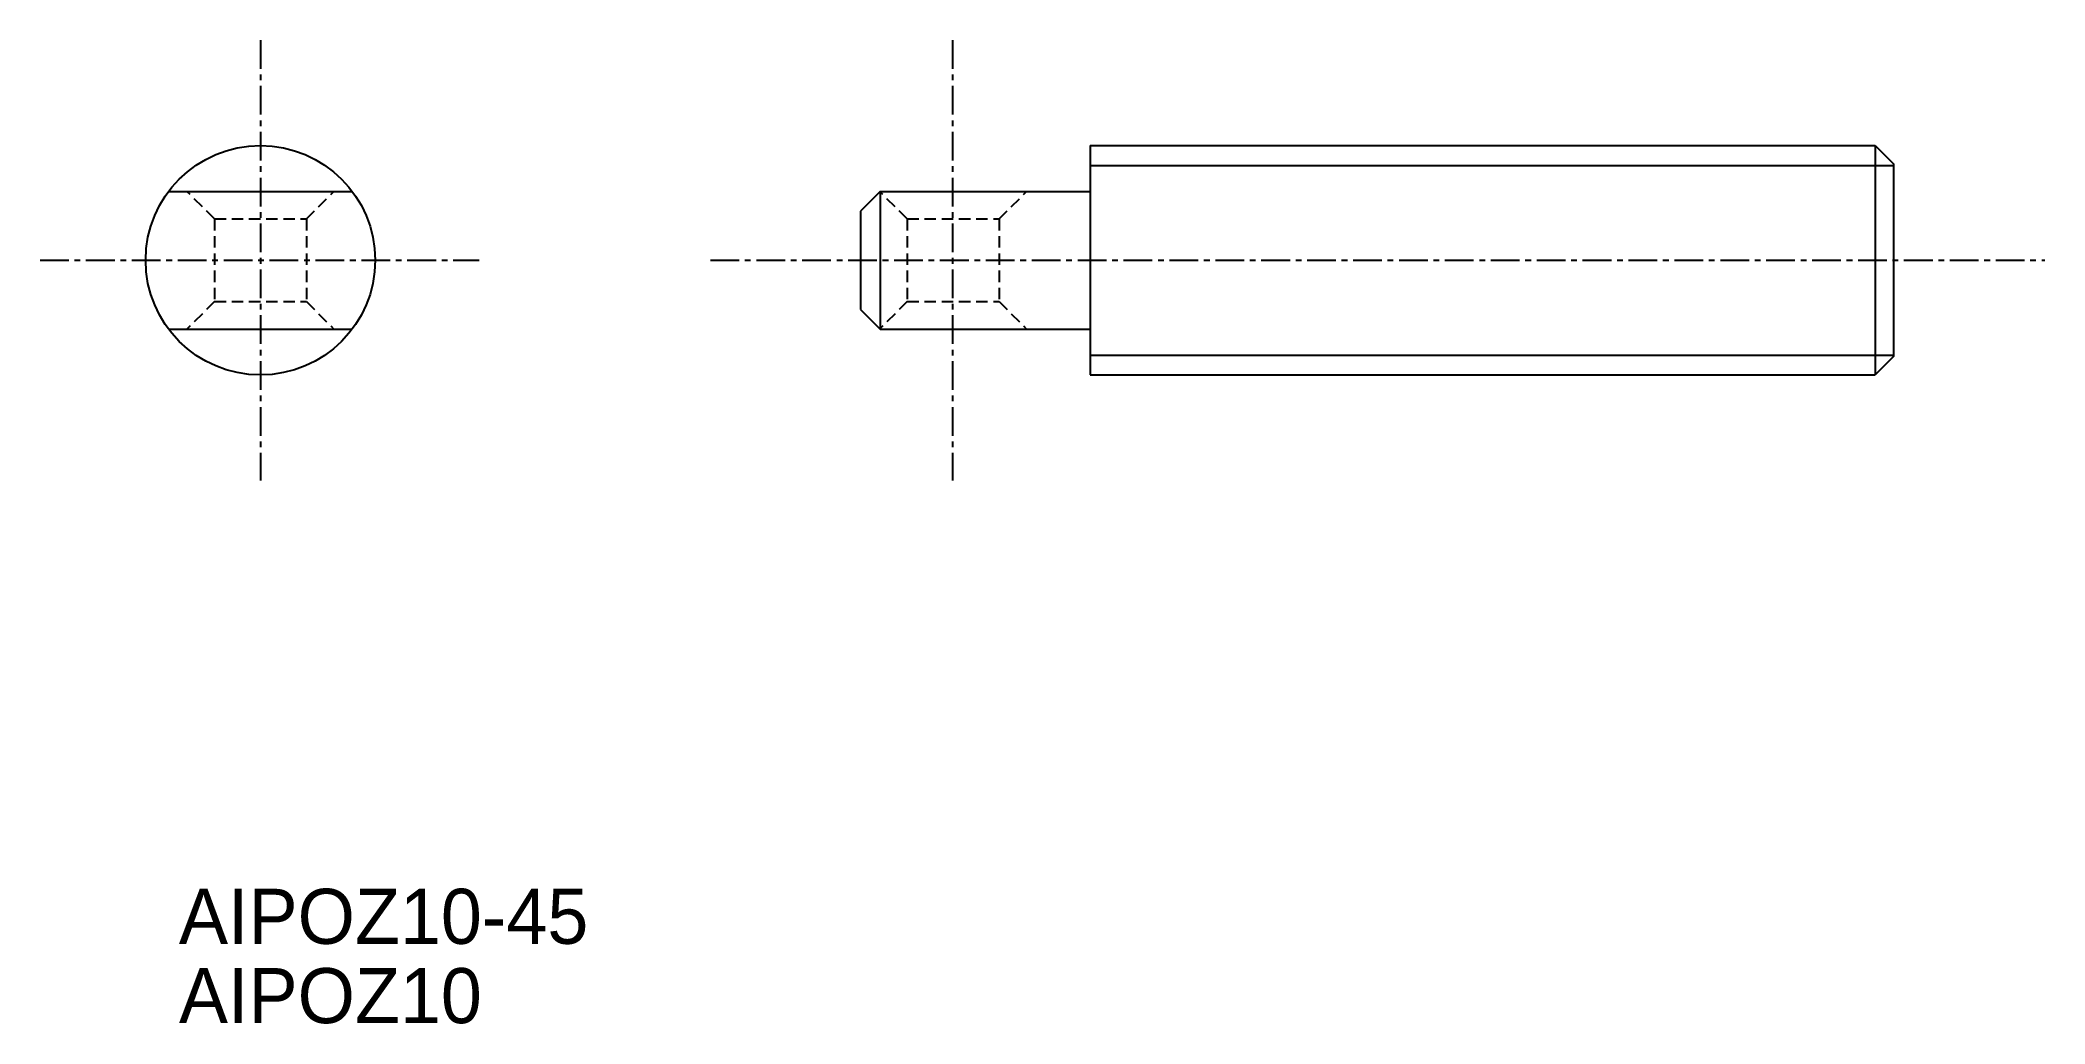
# Model space of a CAD drawing. Extents: x 52.2 to 139.5, y 102.6 to 145.5.
import ezdxf

# ---------------------------------------------------------------- set-up
doc = ezdxf.new("R2010")
doc.units = 0
doc.linetypes.add('CENTER', pattern=[2, 1.25, -0.25, 0.25, -0.25])
doc.linetypes.add('DASHED', pattern=[0.75, 0.5, -0.25])
doc.layers.get('0').update_dxf_attribs({"linetype": 'CONTINUOUS'})
doc.layers.add('CENTER', color=1, linetype='CENTER')

msp = doc.modelspace()

# ---------------------------------------------------------------- linework, layer by layer
at = {"color": 7, "linetype": 'CONTINUOUS'}
for p, q in [((97.935, 140.856), (132.135, 140.856)), ((97.935, 140.856), (97.935, 130.856)), ((132.135, 140.856), (132.935, 140.056)), ((132.135, 140.856), (132.135, 130.856)), ((132.935, 140.056), (132.935, 131.656)), ((57.788, 138.856), (65.788, 138.856)), ((88.792, 138.856), (87.935, 137.999)), ((88.792, 138.856), (88.792, 132.856)), ((88.792, 138.856), (97.935, 138.856)), ((87.935, 137.999), (87.935, 133.713)), ((87.935, 133.713), (88.792, 132.856)), ((57.788, 132.856), (65.788, 132.856)), ((88.792, 132.856), (97.935, 132.856)), ((132.935, 131.656), (132.135, 130.856)), ((97.935, 130.856), (132.135, 130.856))]:
    msp.add_line(p, q, dxfattribs=at)
at = {"color": 3, "linetype": 'CONTINUOUS'}
for p, q in [((97.935, 139.99), (132.935, 139.99)), ((97.935, 131.723), (132.935, 131.723))]:
    msp.add_line(p, q, dxfattribs=at)
at = {"color": 3, "linetype": 'DASHED'}
for p, q in [((59.788, 137.656), (58.588, 138.856)), ((63.788, 137.656), (64.988, 138.856)), ((89.97, 137.656), (88.792, 138.834)), ((93.97, 137.656), (95.17, 138.856)), ((59.788, 137.656), (59.788, 134.056)), ((59.788, 137.656), (63.788, 137.656)), ((63.788, 137.656), (63.788, 134.056)), ((89.97, 137.656), (93.97, 137.656)), ((89.97, 137.656), (89.97, 134.056)), ((93.97, 137.656), (93.97, 134.056)), ((59.788, 134.056), (58.588, 132.856)), ((59.788, 134.056), (63.788, 134.056)), ((63.788, 134.056), (64.988, 132.856)), ((89.97, 134.056), (88.792, 132.878)), ((89.97, 134.056), (93.97, 134.056)), ((93.97, 134.056), (95.17, 132.856))]:
    msp.add_line(p, q, dxfattribs=at)
at = {"color": 7, "linetype": 'CONTINUOUS'}
msp.add_circle((61.788, 135.856), 5, dxfattribs=at)
at = {"layer": 'CENTER', "color": 1, "linetype": 'CENTER'}
for p, q in [((61.788, 145.456), (61.788, 126.256)), ((91.935, 145.456), (91.935, 126.256)), ((52.188, 135.856), (71.318, 135.856)), ((81.395, 135.856), (139.535, 135.856))]:
    msp.add_line(p, q, dxfattribs=at)

# ---------------------------------------------------------------- texts
for s, p in [('AIPOZ10-45', (58.236, 106.053)), ('AIPOZ10', (58.236, 102.595))]:
    msp.add_text(s, height=2.4).set_placement(p)

doc.saveas('drawing.dxf')
